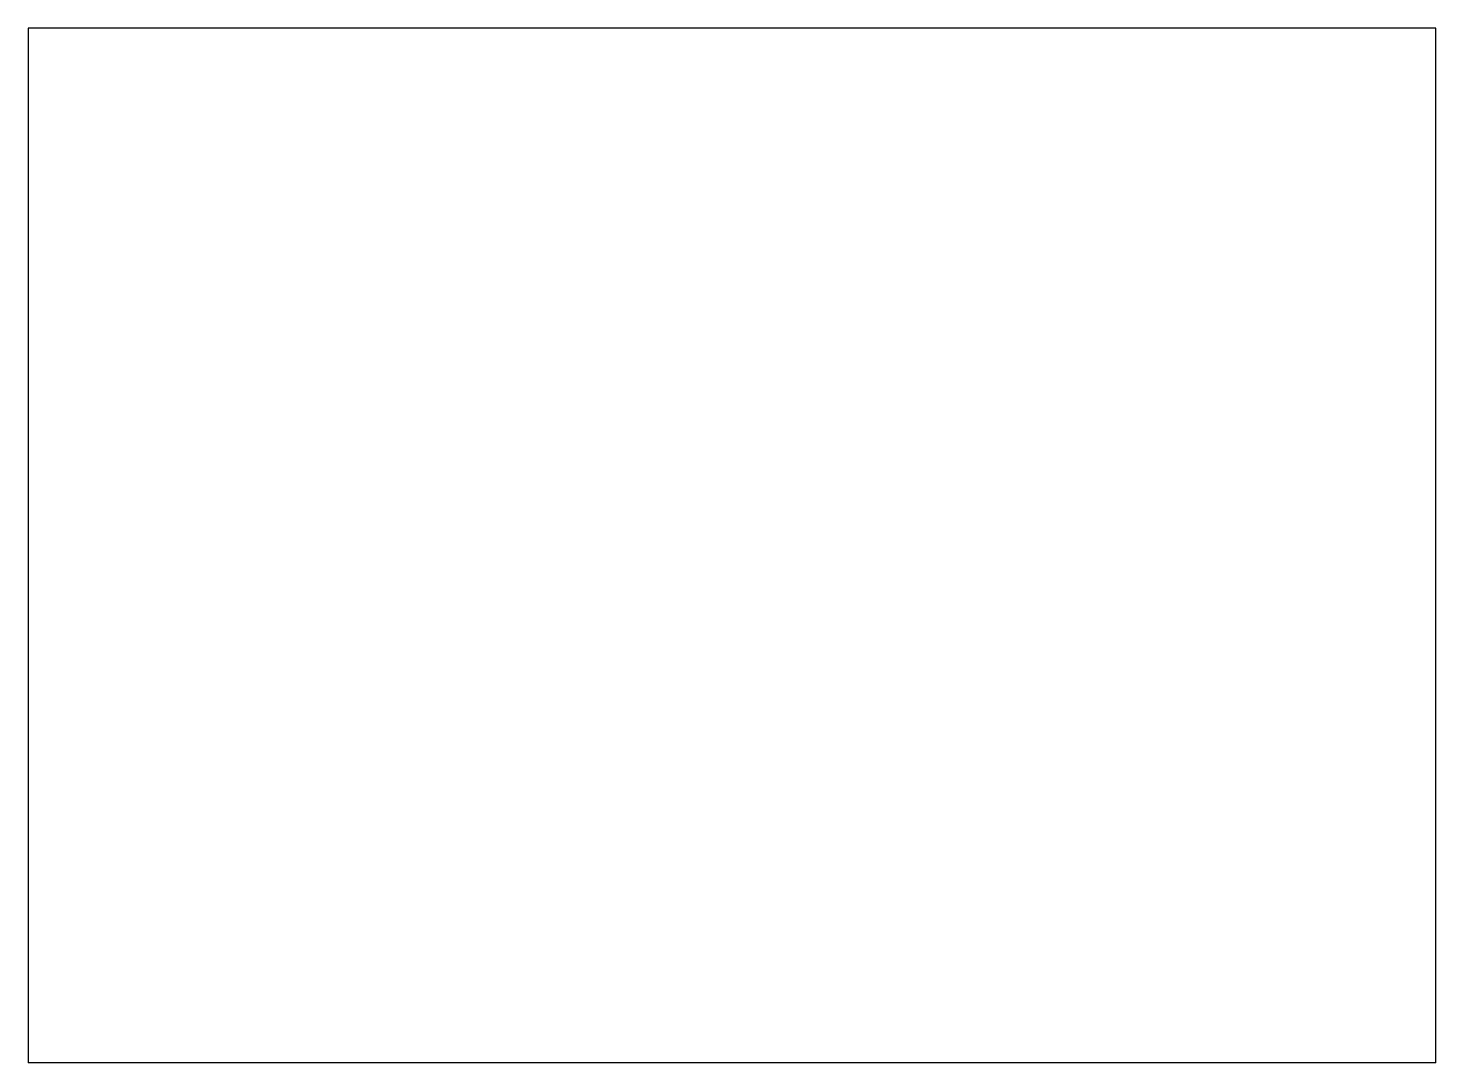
# Model space of a CAD drawing. Header units: millimetres. Extents: x -168 to 168, y -330 to -83.
import ezdxf

# ---------------------------------------------------------------- set-up
doc = ezdxf.new("R2010")
doc.units = ezdxf.units.MM
doc.layers.add('Shape2DView', color=7, linetype='CONTINUOUS')

msp = doc.modelspace()

# ---------------------------------------------------------------- linework, layer by layer
at = {"layer": 'Shape2DView'}
for p, q in [((168, -83), (-168, -83)), ((-168, -83), (-168, -330)), ((168, -330), (168, -83)), ((168, -330), (-168, -330))]:
    msp.add_line(p, q, dxfattribs=at)

doc.saveas('drawing.dxf')
